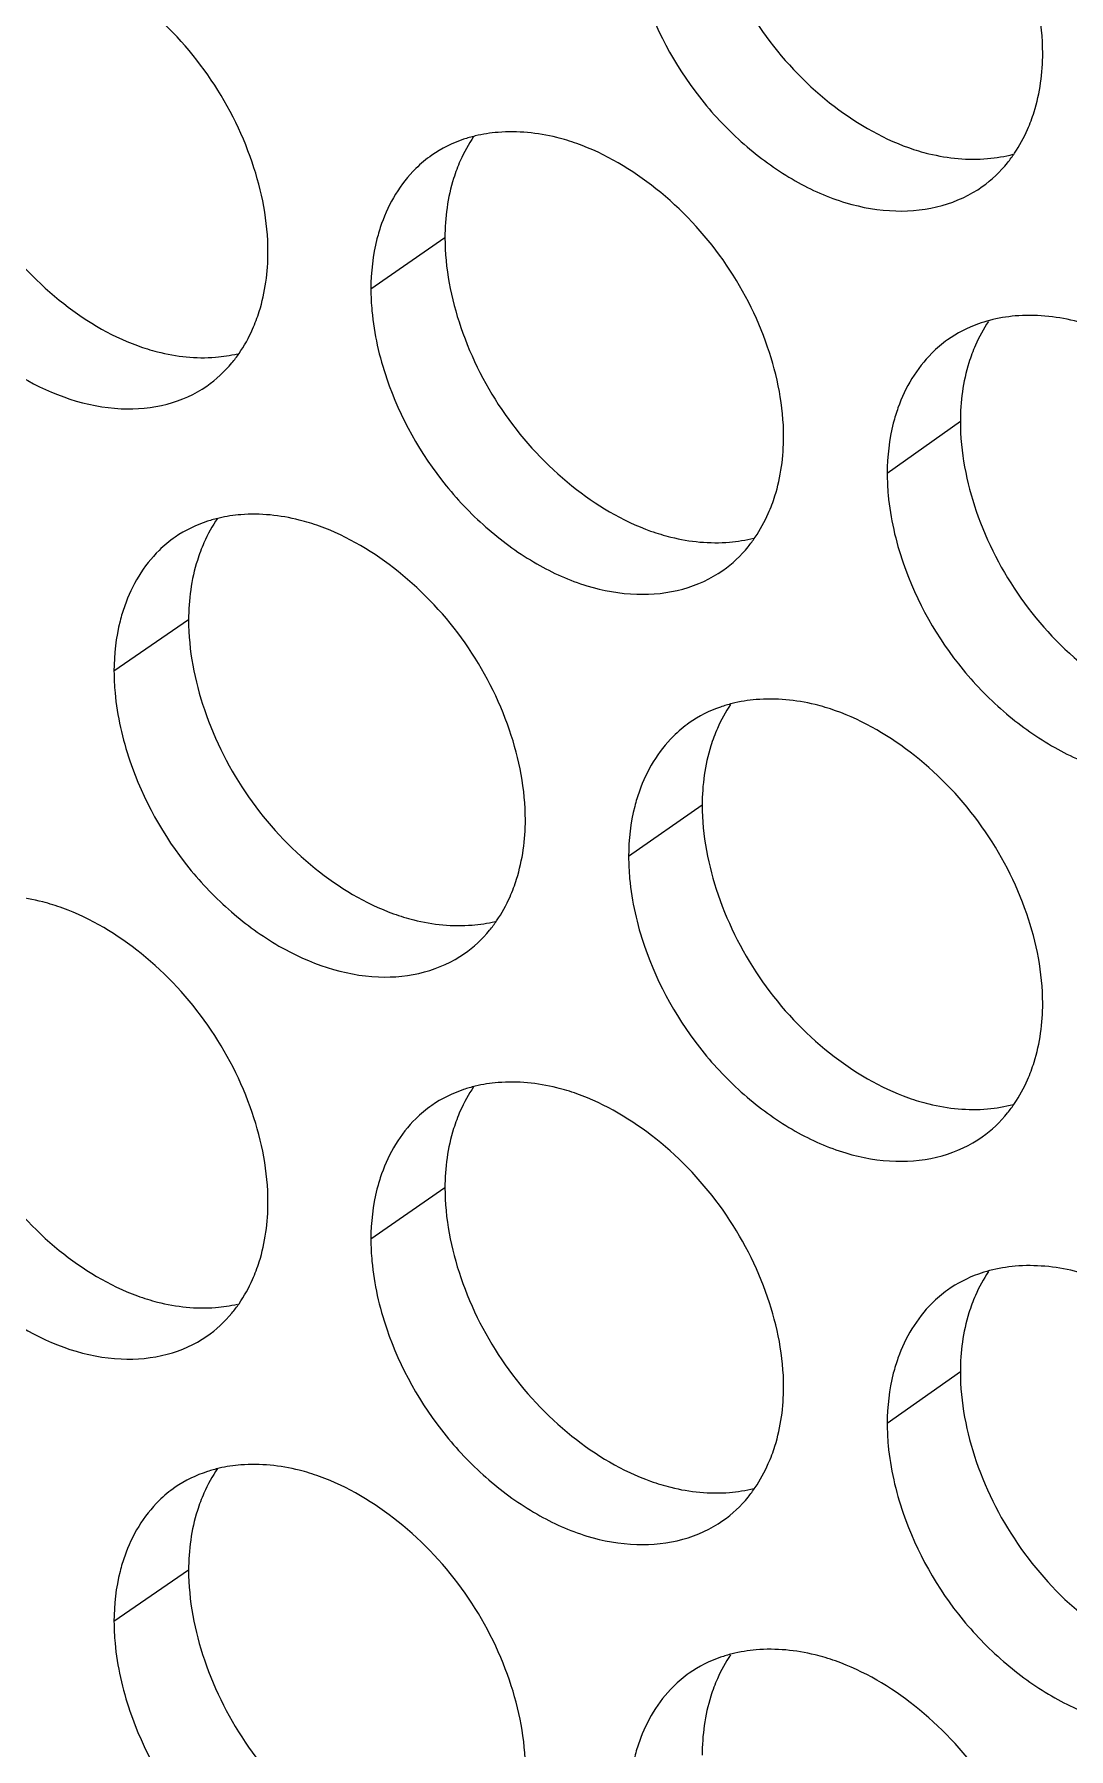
# Model space of a CAD drawing. Header units: millimetres. Extents: x 1177 to 4147, y 93 to 2194.
# Drawn here: x 2648.07 to 2656.64, y 760.61 to 774.81 of the extents above; entities that cross this region are included whole.
import ezdxf

# ---------------------------------------------------------------- set-up
doc = ezdxf.new("R2010")
doc.units = ezdxf.units.MM
doc.header["$LTSCALE"] = 0.1
doc.layers.get('0').update_dxf_attribs({"lineweight": 13})
doc.layers.add('标注', color=251, linetype='Continuous', lineweight=9)

# ---------------------------------------------------------------- blocks, each defined once
blk = doc.blocks.new('02')
at = {"layer": '标注'}
for p, q in [((4556.945, 695.738), (4556.068, 695.13)), ((4563.046, 693.561), (4562.18, 692.948)), ((4553.91, 691.212), (4553.027, 690.606)), ((4553.91, 691.212), (4553.027, 690.606)), ((4559.99, 689.021), (4559.119, 688.41)), ((4559.99, 689.021), (4559.119, 688.41)), ((4556.945, 684.488), (4556.068, 683.88)), ((4563.046, 682.311), (4562.18, 681.698)), ((4553.91, 679.962), (4553.027, 679.356))]:
    blk.add_line(p, q, dxfattribs=at)
for centre, radius, start, end in [((4554.092, 696.081), 1.763, 274.5012, 282.9601), ((4554.669, 690.688), 1.776, 94.5239, 102.8809), ((4554.669, 690.688), 1.776, 94.5239, 102.8809), ((4554.092, 684.831), 1.763, 274.5012, 282.9601), ((4554.669, 679.438), 1.776, 94.5239, 102.8809)]:
    blk.add_arc(centre, radius, start, end, dxfattribs=at)
for points, knots in [([(4564.021, 697.924), (4564.021, 698.283), (4563.872, 699.029), (4563.346, 700.046), (4562.56, 700.879), (4561.905, 701.268), (4561.567, 701.388)], [0, 0, 0, 0, 0.240859, 0.499781, 0.758983, 1, 1, 1, 1]), ([(4559.99, 700.271), (4559.99, 699.911), (4560.138, 699.165), (4560.661, 698.147), (4561.443, 697.313), (4562.096, 696.924), (4562.434, 696.804)], [0, 0, 0, 0, 0.241162, 0.500244, 0.759286, 1, 1, 1, 1]), ([(4554.85, 695.569), (4554.85, 695.929), (4554.703, 696.675), (4554.182, 697.695), (4553.405, 698.533), (4552.756, 698.928), (4552.42, 699.05)], [0, 0, 0, 0, 0.241318, 0.500698, 0.759842, 1, 1, 1, 1]), ([(4559.307, 698.599), (4559.464, 698.142), (4559.828, 697.491), (4560.501, 696.804), (4561.067, 696.399), (4561.665, 696.132), (4562.265, 696.028), (4562.829, 696.088), (4563.163, 696.242), (4563.306, 696.343)], [0, 0, 0, 0, 0.278686, 0.418268, 0.552446, 0.677694, 0.792838, 0.899272, 1, 1, 1, 1]), ([(4550.886, 697.944), (4550.886, 697.585), (4551.032, 696.838), (4551.549, 695.817), (4552.323, 694.978), (4552.969, 694.582), (4553.305, 694.46)], [0, 0, 0, 0, 0.241622, 0.501159, 0.760144, 1, 1, 1, 1]), ([(4563.842, 697.019), (4563.871, 697.087), (4563.979, 697.376), (4564.021, 697.689), (4564.021, 697.924)], [0, 0, 0, 0, 0.238646, 1, 1, 1, 1]), ([(4558.508, 696.852), (4558.429, 696.88), (4558.127, 696.972), (4557.806, 697.004), (4557.574, 696.985)], [0, 0, 0, 0, 0.263682, 1, 1, 1, 1]), ([(4557.303, 696.942), (4557.256, 696.931), (4557.076, 696.879), (4556.904, 696.795), (4556.789, 696.715)], [0, 0, 0, 0, 0.254756, 1, 1, 1, 1]), ([(4560.954, 693.382), (4560.954, 693.741), (4560.805, 694.488), (4560.281, 695.505), (4559.498, 696.34), (4558.846, 696.731), (4558.508, 696.852)], [0, 0, 0, 0, 0.241011, 0.500085, 0.759268, 1, 1, 1, 1]), ([(4562.434, 696.804), (4562.512, 696.776), (4562.815, 696.685), (4563.137, 696.654), (4563.369, 696.674)], [0, 0, 0, 0, 0.263331, 1, 1, 1, 1]), ([(4556.789, 696.715), (4556.722, 696.668), (4556.461, 696.451), (4556.28, 696.145), (4556.195, 695.904)], [0, 0, 0, 0, 0.243134, 1, 1, 1, 1]), ([(4557.126, 696.649), (4557.096, 696.581), (4556.987, 696.289), (4556.945, 695.975), (4556.945, 695.738)], [0, 0, 0, 0, 0.238208, 1, 1, 1, 1]), ([(4563.306, 696.343), (4563.418, 696.422), (4563.553, 696.552), (4563.662, 696.7), (4563.688, 696.739)], [0, 0, 0, 0, 0.745677, 1, 1, 1, 1]), ([(4550.184, 696.278), (4550.338, 695.822), (4550.695, 695.172), (4551.358, 694.482), (4552.068, 693.957), (4552.881, 693.667), (4553.652, 693.738), (4553.984, 693.884), (4554.126, 693.982)], [0, 0, 0, 0, 0.280322, 0.420487, 0.555043, 0.793636, 0.899726, 1, 1, 1, 1]), ([(4556.195, 695.904), (4556.174, 695.845), (4556.098, 695.593), (4556.068, 695.329), (4556.068, 695.13)], [0, 0, 0, 0, 0.239901, 1, 1, 1, 1]), ([(4556.945, 695.738), (4556.945, 695.379), (4557.093, 694.632), (4557.613, 693.613), (4558.393, 692.778), (4559.043, 692.386), (4559.38, 692.265)], [0, 0, 0, 0, 0.241314, 0.500547, 0.759571, 1, 1, 1, 1]), ([(4554.668, 694.655), (4554.698, 694.723), (4554.808, 695.016), (4554.85, 695.332), (4554.85, 695.569)], [0, 0, 0, 0, 0.238095, 1, 1, 1, 1]), ([(4556.068, 695.13), (4556.068, 695.043), (4556.086, 694.683), (4556.167, 694.328), (4556.256, 694.068)], [0, 0, 0, 0, 0.239836, 1, 1, 1, 1]), ([(4564.636, 694.682), (4564.557, 694.709), (4564.253, 694.8), (4563.929, 694.831), (4563.696, 694.811)], [0, 0, 0, 0, 0.263409, 1, 1, 1, 1]), ([(4563.393, 694.759), (4563.348, 694.747), (4563.173, 694.693), (4563.007, 694.608), (4562.895, 694.529)], [0, 0, 0, 0, 0.254423, 1, 1, 1, 1]), ([(4553.305, 694.46), (4553.382, 694.432), (4553.681, 694.339), (4554, 694.305), (4554.23, 694.323)], [0, 0, 0, 0, 0.263742, 1, 1, 1, 1]), ([(4554.126, 693.982), (4554.237, 694.059), (4554.372, 694.184), (4554.481, 694.329), (4554.507, 694.367)], [0, 0, 0, 0, 0.745554, 1, 1, 1, 1]), ([(4562.895, 694.529), (4562.829, 694.482), (4562.572, 694.265), (4562.393, 693.963), (4562.308, 693.724)], [0, 0, 0, 0, 0.243501, 1, 1, 1, 1]), ([(4563.224, 694.465), (4563.195, 694.397), (4563.088, 694.108), (4563.046, 693.795), (4563.046, 693.561)], [0, 0, 0, 0, 0.238574, 1, 1, 1, 1]), ([(4556.256, 694.068), (4556.412, 693.611), (4556.774, 692.961), (4557.443, 692.273), (4558.006, 691.866), (4558.601, 691.597), (4559.198, 691.491), (4559.76, 691.547), (4560.093, 691.699), (4560.235, 691.799)], [0, 0, 0, 0, 0.27906, 0.418751, 0.552974, 0.678194, 0.793225, 0.899482, 1, 1, 1, 1]), ([(4562.308, 693.724), (4562.287, 693.665), (4562.21, 693.413), (4562.18, 693.148), (4562.18, 692.948)], [0, 0, 0, 0, 0.240105, 1, 1, 1, 1]), ([(4563.046, 693.561), (4563.046, 693.201), (4563.194, 692.456), (4563.719, 691.438), (4564.504, 690.606), (4565.158, 690.218), (4565.497, 690.099)], [0, 0, 0, 0, 0.241011, 0.499941, 0.759002, 1, 1, 1, 1]), ([(4560.773, 692.474), (4560.803, 692.541), (4560.912, 692.832), (4560.954, 693.146), (4560.954, 693.382)], [0, 0, 0, 0, 0.238464, 1, 1, 1, 1]), ([(4562.18, 692.948), (4562.18, 692.862), (4562.198, 692.502), (4562.28, 692.146), (4562.369, 691.888)], [0, 0, 0, 0, 0.239921, 1, 1, 1, 1]), ([(4554.273, 692.419), (4554.226, 692.408), (4554.042, 692.358), (4553.868, 692.274), (4553.752, 692.194)], [0, 0, 0, 0, 0.254929, 1, 1, 1, 1]), ([(4554.273, 692.419), (4554.226, 692.408), (4554.042, 692.358), (4553.868, 692.274), (4553.752, 692.194)], [0, 0, 0, 0, 0.254929, 1, 1, 1, 1]), ([(4555.459, 692.322), (4555.381, 692.351), (4555.08, 692.443), (4554.76, 692.477), (4554.529, 692.458)], [0, 0, 0, 0, 0.26382, 1, 1, 1, 1]), ([(4555.459, 692.322), (4555.381, 692.351), (4555.08, 692.443), (4554.76, 692.477), (4554.529, 692.458)], [0, 0, 0, 0, 0.26382, 1, 1, 1, 1]), ([(4553.752, 692.194), (4553.684, 692.147), (4553.42, 691.929), (4553.239, 691.622), (4553.154, 691.379)], [0, 0, 0, 0, 0.242946, 1, 1, 1, 1]), ([(4553.752, 692.194), (4553.684, 692.147), (4553.42, 691.929), (4553.239, 691.622), (4553.154, 691.379)], [0, 0, 0, 0, 0.242946, 1, 1, 1, 1]), ([(4557.897, 688.847), (4557.897, 689.206), (4557.749, 689.953), (4557.227, 690.972), (4556.446, 691.808), (4555.796, 692.201), (4555.459, 692.322)], [0, 0, 0, 0, 0.241164, 0.500391, 0.759555, 1, 1, 1, 1]), ([(4557.897, 688.847), (4557.897, 689.206), (4557.749, 689.953), (4557.227, 690.972), (4556.446, 691.808), (4555.796, 692.201), (4555.459, 692.322)], [0, 0, 0, 0, 0.241164, 0.500391, 0.759555, 1, 1, 1, 1]), ([(4559.38, 692.265), (4559.459, 692.238), (4559.76, 692.146), (4560.081, 692.114), (4560.312, 692.133)], [0, 0, 0, 0, 0.263467, 1, 1, 1, 1]), ([(4560.235, 691.799), (4560.347, 691.877), (4560.482, 692.005), (4560.591, 692.152), (4560.617, 692.191)], [0, 0, 0, 0, 0.745636, 1, 1, 1, 1]), ([(4554.092, 692.126), (4554.062, 692.058), (4553.953, 691.766), (4553.91, 691.45), (4553.91, 691.212)], [0, 0, 0, 0, 0.238023, 1, 1, 1, 1]), ([(4554.092, 692.126), (4554.062, 692.058), (4553.953, 691.766), (4553.91, 691.45), (4553.91, 691.212)], [0, 0, 0, 0, 0.238023, 1, 1, 1, 1]), ([(4562.369, 691.888), (4562.526, 691.43), (4562.893, 690.779), (4563.57, 690.093), (4564.139, 689.689), (4564.74, 689.424), (4565.343, 689.323), (4565.908, 689.386), (4566.244, 689.542), (4566.386, 689.645)], [0, 0, 0, 0, 0.278313, 0.417788, 0.551922, 0.677197, 0.792453, 0.899064, 1, 1, 1, 1]), ([(4553.154, 691.379), (4553.133, 691.32), (4553.057, 691.069), (4553.027, 690.805), (4553.027, 690.606)], [0, 0, 0, 0, 0.2398, 1, 1, 1, 1]), ([(4553.154, 691.379), (4553.133, 691.32), (4553.057, 691.069), (4553.027, 690.805), (4553.027, 690.606)], [0, 0, 0, 0, 0.2398, 1, 1, 1, 1]), ([(4553.91, 691.212), (4553.91, 690.853), (4554.057, 690.107), (4554.576, 689.087), (4555.352, 688.249), (4556.001, 687.856), (4556.337, 687.734)], [0, 0, 0, 0, 0.241468, 0.500853, 0.759857, 1, 1, 1, 1]), ([(4553.91, 691.212), (4553.91, 690.853), (4554.057, 690.107), (4554.576, 689.087), (4555.352, 688.249), (4556.001, 687.856), (4556.337, 687.734)], [0, 0, 0, 0, 0.241468, 0.500853, 0.759857, 1, 1, 1, 1]), ([(4553.027, 690.606), (4553.027, 690.52), (4553.045, 690.16), (4553.127, 689.804), (4553.215, 689.544)], [0, 0, 0, 0, 0.239793, 1, 1, 1, 1]), ([(4553.027, 690.606), (4553.027, 690.52), (4553.045, 690.16), (4553.127, 689.804), (4553.215, 689.544)], [0, 0, 0, 0, 0.239793, 1, 1, 1, 1]), ([(4560.343, 690.222), (4560.297, 690.21), (4560.119, 690.157), (4559.95, 690.073), (4559.837, 689.994)], [0, 0, 0, 0, 0.254587, 1, 1, 1, 1]), ([(4560.343, 690.222), (4560.297, 690.21), (4560.119, 690.157), (4559.95, 690.073), (4559.837, 689.994)], [0, 0, 0, 0, 0.254587, 1, 1, 1, 1]), ([(4561.567, 690.138), (4561.488, 690.166), (4561.185, 690.257), (4560.862, 690.289), (4560.63, 690.269)], [0, 0, 0, 0, 0.263544, 1, 1, 1, 1]), ([(4561.567, 690.138), (4561.488, 690.166), (4561.185, 690.257), (4560.862, 690.289), (4560.63, 690.269)], [0, 0, 0, 0, 0.263544, 1, 1, 1, 1]), ([(4564.021, 686.674), (4564.021, 687.033), (4563.872, 687.779), (4563.346, 688.796), (4562.56, 689.629), (4561.905, 690.018), (4561.567, 690.138)], [0, 0, 0, 0, 0.240859, 0.499781, 0.758983, 1, 1, 1, 1]), ([(4564.021, 686.674), (4564.021, 687.033), (4563.872, 687.779), (4563.346, 688.796), (4562.56, 689.629), (4561.905, 690.018), (4561.567, 690.138)], [0, 0, 0, 0, 0.240859, 0.499781, 0.758983, 1, 1, 1, 1]), ([(4559.837, 689.994), (4559.77, 689.946), (4559.511, 689.729), (4559.332, 689.426), (4559.246, 689.186)], [0, 0, 0, 0, 0.243319, 1, 1, 1, 1]), ([(4559.837, 689.994), (4559.77, 689.946), (4559.511, 689.729), (4559.332, 689.426), (4559.246, 689.186)], [0, 0, 0, 0, 0.243319, 1, 1, 1, 1]), ([(4560.17, 689.928), (4560.14, 689.861), (4560.032, 689.57), (4559.99, 689.257), (4559.99, 689.021)], [0, 0, 0, 0, 0.238392, 1, 1, 1, 1]), ([(4560.17, 689.928), (4560.14, 689.861), (4560.032, 689.57), (4559.99, 689.257), (4559.99, 689.021)], [0, 0, 0, 0, 0.238392, 1, 1, 1, 1]), ([(4553.215, 689.544), (4553.37, 689.088), (4553.729, 688.438), (4554.396, 687.749), (4555.11, 687.225), (4555.927, 686.939), (4556.701, 687.014), (4557.033, 687.163), (4557.175, 687.262)], [0, 0, 0, 0, 0.279944, 0.419999, 0.55451, 0.793241, 0.899512, 1, 1, 1, 1]), ([(4553.215, 689.544), (4553.37, 689.088), (4553.729, 688.438), (4554.396, 687.749), (4555.11, 687.225), (4555.927, 686.939), (4556.701, 687.014), (4557.033, 687.163), (4557.175, 687.262)], [0, 0, 0, 0, 0.279944, 0.419999, 0.55451, 0.793241, 0.899512, 1, 1, 1, 1]), ([(4559.246, 689.186), (4559.225, 689.126), (4559.149, 688.875), (4559.119, 688.61), (4559.119, 688.41)], [0, 0, 0, 0, 0.240003, 1, 1, 1, 1]), ([(4559.246, 689.186), (4559.225, 689.126), (4559.149, 688.875), (4559.119, 688.61), (4559.119, 688.41)], [0, 0, 0, 0, 0.240003, 1, 1, 1, 1]), ([(4559.99, 689.021), (4559.99, 688.661), (4560.138, 687.915), (4560.661, 686.897), (4561.443, 686.063), (4562.096, 685.674), (4562.434, 685.554)], [0, 0, 0, 0, 0.241162, 0.500244, 0.759286, 1, 1, 1, 1]), ([(4559.99, 689.021), (4559.99, 688.661), (4560.138, 687.915), (4560.661, 686.897), (4561.443, 686.063), (4562.096, 685.674), (4562.434, 685.554)], [0, 0, 0, 0, 0.241162, 0.500244, 0.759286, 1, 1, 1, 1]), ([(4557.715, 687.936), (4557.745, 688.004), (4557.854, 688.295), (4557.897, 688.61), (4557.897, 688.847)], [0, 0, 0, 0, 0.23828, 1, 1, 1, 1]), ([(4557.715, 687.936), (4557.745, 688.004), (4557.854, 688.295), (4557.897, 688.61), (4557.897, 688.847)], [0, 0, 0, 0, 0.23828, 1, 1, 1, 1]), ([(4559.119, 688.41), (4559.119, 688.324), (4559.136, 687.964), (4559.219, 687.608), (4559.307, 687.349)], [0, 0, 0, 0, 0.239878, 1, 1, 1, 1]), ([(4559.119, 688.41), (4559.119, 688.324), (4559.136, 687.964), (4559.219, 687.608), (4559.307, 687.349)], [0, 0, 0, 0, 0.239878, 1, 1, 1, 1]), ([(4552.42, 687.8), (4552.343, 687.829), (4552.043, 687.922), (4551.724, 687.957), (4551.493, 687.938)], [0, 0, 0, 0, 0.26396, 1, 1, 1, 1]), ([(4554.85, 684.319), (4554.85, 684.679), (4554.703, 685.425), (4554.182, 686.445), (4553.405, 687.283), (4552.756, 687.678), (4552.42, 687.8)], [0, 0, 0, 0, 0.241318, 0.500698, 0.759842, 1, 1, 1, 1]), ([(4556.337, 687.734), (4556.415, 687.706), (4556.715, 687.614), (4557.035, 687.581), (4557.266, 687.6)], [0, 0, 0, 0, 0.263604, 1, 1, 1, 1]), ([(4556.337, 687.734), (4556.415, 687.706), (4556.715, 687.614), (4557.035, 687.581), (4557.266, 687.6)], [0, 0, 0, 0, 0.263604, 1, 1, 1, 1]), ([(4557.175, 687.262), (4557.287, 687.339), (4557.422, 687.466), (4557.531, 687.612), (4557.557, 687.65)], [0, 0, 0, 0, 0.745595, 1, 1, 1, 1]), ([(4557.175, 687.262), (4557.287, 687.339), (4557.422, 687.466), (4557.531, 687.612), (4557.557, 687.65)], [0, 0, 0, 0, 0.745595, 1, 1, 1, 1]), ([(4559.307, 687.349), (4559.464, 686.892), (4559.828, 686.241), (4560.501, 685.554), (4561.067, 685.149), (4561.665, 684.882), (4562.265, 684.778), (4562.829, 684.838), (4563.163, 684.992), (4563.306, 685.093)], [0, 0, 0, 0, 0.278686, 0.418268, 0.552446, 0.677694, 0.792838, 0.899272, 1, 1, 1, 1]), ([(4559.307, 687.349), (4559.464, 686.892), (4559.828, 686.241), (4560.501, 685.554), (4561.067, 685.149), (4561.665, 684.882), (4562.265, 684.778), (4562.829, 684.838), (4563.163, 684.992), (4563.306, 685.093)], [0, 0, 0, 0, 0.278686, 0.418268, 0.552446, 0.677694, 0.792838, 0.899272, 1, 1, 1, 1]), ([(4550.886, 686.694), (4550.886, 686.335), (4551.032, 685.588), (4551.549, 684.567), (4552.323, 683.728), (4552.969, 683.332), (4553.305, 683.21)], [0, 0, 0, 0, 0.241622, 0.501159, 0.760144, 1, 1, 1, 1]), ([(4563.842, 685.769), (4563.871, 685.837), (4563.979, 686.126), (4564.021, 686.439), (4564.021, 686.674)], [0, 0, 0, 0, 0.238646, 1, 1, 1, 1]), ([(4563.842, 685.769), (4563.871, 685.837), (4563.979, 686.126), (4564.021, 686.439), (4564.021, 686.674)], [0, 0, 0, 0, 0.238646, 1, 1, 1, 1]), ([(4557.303, 685.692), (4557.256, 685.681), (4557.076, 685.629), (4556.904, 685.545), (4556.789, 685.465)], [0, 0, 0, 0, 0.254756, 1, 1, 1, 1]), ([(4558.508, 685.602), (4558.429, 685.63), (4558.127, 685.722), (4557.806, 685.754), (4557.574, 685.735)], [0, 0, 0, 0, 0.263682, 1, 1, 1, 1]), ([(4556.789, 685.465), (4556.722, 685.418), (4556.461, 685.201), (4556.28, 684.895), (4556.195, 684.654)], [0, 0, 0, 0, 0.243134, 1, 1, 1, 1]), ([(4560.954, 682.132), (4560.954, 682.491), (4560.805, 683.238), (4560.281, 684.255), (4559.498, 685.09), (4558.846, 685.481), (4558.508, 685.602)], [0, 0, 0, 0, 0.241011, 0.500085, 0.759268, 1, 1, 1, 1]), ([(4562.434, 685.554), (4562.512, 685.526), (4562.815, 685.435), (4563.137, 685.404), (4563.369, 685.424)], [0, 0, 0, 0, 0.263331, 1, 1, 1, 1]), ([(4562.434, 685.554), (4562.512, 685.526), (4562.815, 685.435), (4563.137, 685.404), (4563.369, 685.424)], [0, 0, 0, 0, 0.263331, 1, 1, 1, 1]), ([(4563.306, 685.093), (4563.418, 685.172), (4563.553, 685.302), (4563.662, 685.45), (4563.688, 685.489)], [0, 0, 0, 0, 0.745677, 1, 1, 1, 1]), ([(4563.306, 685.093), (4563.418, 685.172), (4563.553, 685.302), (4563.662, 685.45), (4563.688, 685.489)], [0, 0, 0, 0, 0.745677, 1, 1, 1, 1]), ([(4557.126, 685.399), (4557.096, 685.331), (4556.987, 685.039), (4556.945, 684.725), (4556.945, 684.488)], [0, 0, 0, 0, 0.238208, 1, 1, 1, 1]), ([(4550.184, 685.028), (4550.338, 684.572), (4550.695, 683.922), (4551.358, 683.232), (4552.068, 682.707), (4552.881, 682.417), (4553.652, 682.488), (4553.984, 682.634), (4554.126, 682.732)], [0, 0, 0, 0, 0.280322, 0.420487, 0.555043, 0.793636, 0.899726, 1, 1, 1, 1]), ([(4556.195, 684.654), (4556.174, 684.595), (4556.098, 684.343), (4556.068, 684.079), (4556.068, 683.88)], [0, 0, 0, 0, 0.239901, 1, 1, 1, 1]), ([(4556.945, 684.488), (4556.945, 684.129), (4557.093, 683.382), (4557.613, 682.363), (4558.393, 681.528), (4559.043, 681.136), (4559.38, 681.015)], [0, 0, 0, 0, 0.241314, 0.500547, 0.759571, 1, 1, 1, 1]), ([(4554.668, 683.405), (4554.698, 683.473), (4554.808, 683.766), (4554.85, 684.082), (4554.85, 684.319)], [0, 0, 0, 0, 0.238095, 1, 1, 1, 1]), ([(4556.068, 683.88), (4556.068, 683.793), (4556.086, 683.433), (4556.167, 683.078), (4556.256, 682.818)], [0, 0, 0, 0, 0.239836, 1, 1, 1, 1]), ([(4563.393, 683.509), (4563.348, 683.497), (4563.173, 683.443), (4563.007, 683.358), (4562.895, 683.279)], [0, 0, 0, 0, 0.254423, 1, 1, 1, 1]), ([(4564.636, 683.432), (4564.557, 683.459), (4564.253, 683.55), (4563.929, 683.581), (4563.696, 683.561)], [0, 0, 0, 0, 0.263409, 1, 1, 1, 1]), ([(4553.305, 683.21), (4553.382, 683.182), (4553.681, 683.089), (4554, 683.055), (4554.23, 683.073)], [0, 0, 0, 0, 0.263742, 1, 1, 1, 1]), ([(4562.895, 683.279), (4562.829, 683.232), (4562.572, 683.015), (4562.393, 682.713), (4562.308, 682.474)], [0, 0, 0, 0, 0.243501, 1, 1, 1, 1]), ([(4563.224, 683.215), (4563.195, 683.147), (4563.088, 682.858), (4563.046, 682.545), (4563.046, 682.311)], [0, 0, 0, 0, 0.238574, 1, 1, 1, 1]), ([(4554.126, 682.732), (4554.237, 682.809), (4554.372, 682.934), (4554.481, 683.079), (4554.507, 683.117)], [0, 0, 0, 0, 0.745554, 1, 1, 1, 1]), ([(4556.256, 682.818), (4556.412, 682.361), (4556.774, 681.711), (4557.443, 681.023), (4558.006, 680.616), (4558.601, 680.347), (4559.198, 680.241), (4559.76, 680.297), (4560.093, 680.449), (4560.235, 680.549)], [0, 0, 0, 0, 0.27906, 0.418751, 0.552974, 0.678194, 0.793225, 0.899482, 1, 1, 1, 1]), ([(4562.308, 682.474), (4562.287, 682.415), (4562.21, 682.163), (4562.18, 681.898), (4562.18, 681.698)], [0, 0, 0, 0, 0.240105, 1, 1, 1, 1]), ([(4563.046, 682.311), (4563.046, 681.951), (4563.194, 681.206), (4563.719, 680.188), (4564.504, 679.356), (4565.158, 678.968), (4565.497, 678.849)], [0, 0, 0, 0, 0.241011, 0.499941, 0.759002, 1, 1, 1, 1]), ([(4560.773, 681.224), (4560.803, 681.291), (4560.912, 681.582), (4560.954, 681.896), (4560.954, 682.132)], [0, 0, 0, 0, 0.238464, 1, 1, 1, 1]), ([(4562.18, 681.698), (4562.18, 681.612), (4562.198, 681.252), (4562.28, 680.896), (4562.369, 680.638)], [0, 0, 0, 0, 0.239921, 1, 1, 1, 1]), ([(4555.459, 681.072), (4555.381, 681.101), (4555.08, 681.193), (4554.76, 681.227), (4554.529, 681.208)], [0, 0, 0, 0, 0.26382, 1, 1, 1, 1]), ([(4554.273, 681.169), (4554.226, 681.158), (4554.042, 681.108), (4553.868, 681.024), (4553.752, 680.944)], [0, 0, 0, 0, 0.254929, 1, 1, 1, 1]), ([(4557.897, 677.597), (4557.897, 677.956), (4557.749, 678.703), (4557.227, 679.722), (4556.446, 680.558), (4555.796, 680.951), (4555.459, 681.072)], [0, 0, 0, 0, 0.241164, 0.500391, 0.759555, 1, 1, 1, 1]), ([(4559.38, 681.015), (4559.459, 680.988), (4559.76, 680.896), (4560.081, 680.864), (4560.312, 680.883)], [0, 0, 0, 0, 0.263467, 1, 1, 1, 1]), ([(4553.752, 680.944), (4553.684, 680.897), (4553.42, 680.679), (4553.239, 680.372), (4553.154, 680.129)], [0, 0, 0, 0, 0.242946, 1, 1, 1, 1]), ([(4554.092, 680.876), (4554.062, 680.808), (4553.953, 680.516), (4553.91, 680.2), (4553.91, 679.962)], [0, 0, 0, 0, 0.238023, 1, 1, 1, 1]), ([(4560.235, 680.549), (4560.347, 680.627), (4560.482, 680.755), (4560.591, 680.902), (4560.617, 680.941)], [0, 0, 0, 0, 0.745636, 1, 1, 1, 1]), ([(4562.369, 680.638), (4562.526, 680.18), (4562.893, 679.529), (4563.57, 678.843), (4564.139, 678.439), (4564.74, 678.174), (4565.343, 678.073), (4565.908, 678.136), (4566.244, 678.292), (4566.386, 678.395)], [0, 0, 0, 0, 0.278313, 0.417788, 0.551922, 0.677197, 0.792453, 0.899064, 1, 1, 1, 1]), ([(4553.154, 680.129), (4553.133, 680.07), (4553.057, 679.819), (4553.027, 679.555), (4553.027, 679.356)], [0, 0, 0, 0, 0.2398, 1, 1, 1, 1]), ([(4553.91, 679.962), (4553.91, 679.603), (4554.057, 678.857), (4554.576, 677.837), (4555.352, 676.999), (4556.001, 676.606), (4556.337, 676.484)], [0, 0, 0, 0, 0.241468, 0.500853, 0.759857, 1, 1, 1, 1]), ([(4553.027, 679.356), (4553.027, 679.27), (4553.045, 678.91), (4553.127, 678.554), (4553.215, 678.294)], [0, 0, 0, 0, 0.239793, 1, 1, 1, 1]), ([(4560.343, 678.972), (4560.297, 678.96), (4560.119, 678.907), (4559.95, 678.823), (4559.837, 678.744)], [0, 0, 0, 0, 0.254587, 1, 1, 1, 1]), ([(4561.567, 678.888), (4561.488, 678.916), (4561.185, 679.007), (4560.862, 679.039), (4560.63, 679.019)], [0, 0, 0, 0, 0.263544, 1, 1, 1, 1]), ([(4559.837, 678.744), (4559.77, 678.696), (4559.511, 678.479), (4559.332, 678.176), (4559.246, 677.936)], [0, 0, 0, 0, 0.243319, 1, 1, 1, 1]), ([(4564.021, 675.424), (4564.021, 675.783), (4563.872, 676.529), (4563.346, 677.546), (4562.56, 678.379), (4561.905, 678.768), (4561.567, 678.888)], [0, 0, 0, 0, 0.240859, 0.499781, 0.758983, 1, 1, 1, 1]), ([(4560.17, 678.678), (4560.14, 678.611), (4560.032, 678.32), (4559.99, 678.007), (4559.99, 677.771)], [0, 0, 0, 0, 0.238392, 1, 1, 1, 1]), ([(4553.215, 678.294), (4553.37, 677.838), (4553.729, 677.188), (4554.396, 676.499), (4555.11, 675.975), (4555.927, 675.689), (4556.701, 675.764), (4557.033, 675.913), (4557.175, 676.012)], [0, 0, 0, 0, 0.279944, 0.419999, 0.55451, 0.793241, 0.899512, 1, 1, 1, 1]), ([(4559.246, 677.936), (4559.225, 677.876), (4559.149, 677.625), (4559.119, 677.36), (4559.119, 677.16)], [0, 0, 0, 0, 0.240003, 1, 1, 1, 1])]:
    blk.add_open_spline(points, degree=3, knots=knots, dxfattribs=at)
for points in [[(4563.688, 696.739), (4563.747, 696.827), (4563.799, 696.922), (4563.842, 697.019)], [(4557.284, 696.935), (4557.223, 696.845), (4557.17, 696.749), (4557.126, 696.649)], [(4557.574, 696.985), (4557.483, 696.978), (4557.392, 696.964), (4557.303, 696.942)], [(4563.369, 696.674), (4563.471, 696.683), (4563.574, 696.7), (4563.673, 696.726)], [(4563.696, 694.811), (4563.594, 694.802), (4563.492, 694.785), (4563.393, 694.759)], [(4554.507, 694.367), (4554.569, 694.457), (4554.623, 694.554), (4554.668, 694.655)], [(4563.378, 694.747), (4563.319, 694.658), (4563.267, 694.563), (4563.224, 694.465)], [(4554.253, 692.415), (4554.19, 692.325), (4554.137, 692.227), (4554.092, 692.126)], [(4554.253, 692.415), (4554.19, 692.325), (4554.137, 692.227), (4554.092, 692.126)], [(4560.617, 692.191), (4560.678, 692.28), (4560.73, 692.375), (4560.773, 692.474)], [(4560.312, 692.133), (4560.409, 692.141), (4560.506, 692.157), (4560.601, 692.181)], [(4560.326, 690.212), (4560.266, 690.123), (4560.214, 690.027), (4560.17, 689.928)], [(4560.326, 690.212), (4560.266, 690.123), (4560.214, 690.027), (4560.17, 689.928)], [(4560.63, 690.269), (4560.533, 690.261), (4560.437, 690.246), (4560.343, 690.222)], [(4560.63, 690.269), (4560.533, 690.261), (4560.437, 690.246), (4560.343, 690.222)], [(4557.557, 687.65), (4557.618, 687.74), (4557.671, 687.836), (4557.715, 687.936)], [(4557.557, 687.65), (4557.618, 687.74), (4557.671, 687.836), (4557.715, 687.936)], [(4557.266, 687.6), (4557.358, 687.607), (4557.449, 687.622), (4557.539, 687.643)], [(4557.266, 687.6), (4557.358, 687.607), (4557.449, 687.622), (4557.539, 687.643)], [(4557.284, 685.685), (4557.223, 685.595), (4557.17, 685.499), (4557.126, 685.399)], [(4557.574, 685.735), (4557.483, 685.728), (4557.392, 685.714), (4557.303, 685.692)], [(4563.688, 685.489), (4563.747, 685.577), (4563.799, 685.672), (4563.842, 685.769)], [(4563.688, 685.489), (4563.747, 685.577), (4563.799, 685.672), (4563.842, 685.769)], [(4563.369, 685.424), (4563.471, 685.433), (4563.574, 685.45), (4563.673, 685.476)], [(4563.369, 685.424), (4563.471, 685.433), (4563.574, 685.45), (4563.673, 685.476)], [(4554.507, 683.117), (4554.569, 683.207), (4554.623, 683.304), (4554.668, 683.405)], [(4563.378, 683.497), (4563.319, 683.408), (4563.267, 683.313), (4563.224, 683.215)], [(4563.696, 683.561), (4563.594, 683.552), (4563.492, 683.535), (4563.393, 683.509)], [(4560.617, 680.941), (4560.678, 681.03), (4560.73, 681.125), (4560.773, 681.224)], [(4554.253, 681.165), (4554.19, 681.075), (4554.137, 680.977), (4554.092, 680.876)], [(4560.312, 680.883), (4560.409, 680.891), (4560.506, 680.907), (4560.601, 680.931)], [(4560.326, 678.962), (4560.266, 678.873), (4560.214, 678.777), (4560.17, 678.678)], [(4560.63, 679.019), (4560.533, 679.011), (4560.437, 678.996), (4560.343, 678.972)]]:
    blk.add_open_spline(points, degree=3, dxfattribs=at)

msp = doc.modelspace()

# ---------------------------------------------------------------- block references
at = {"xscale": 0.7, "yscale": 0.7, "zscale": 0.7}
msp.add_blockref('02', (-538.391, 286.112), dxfattribs=at)

doc.saveas('drawing.dxf')
